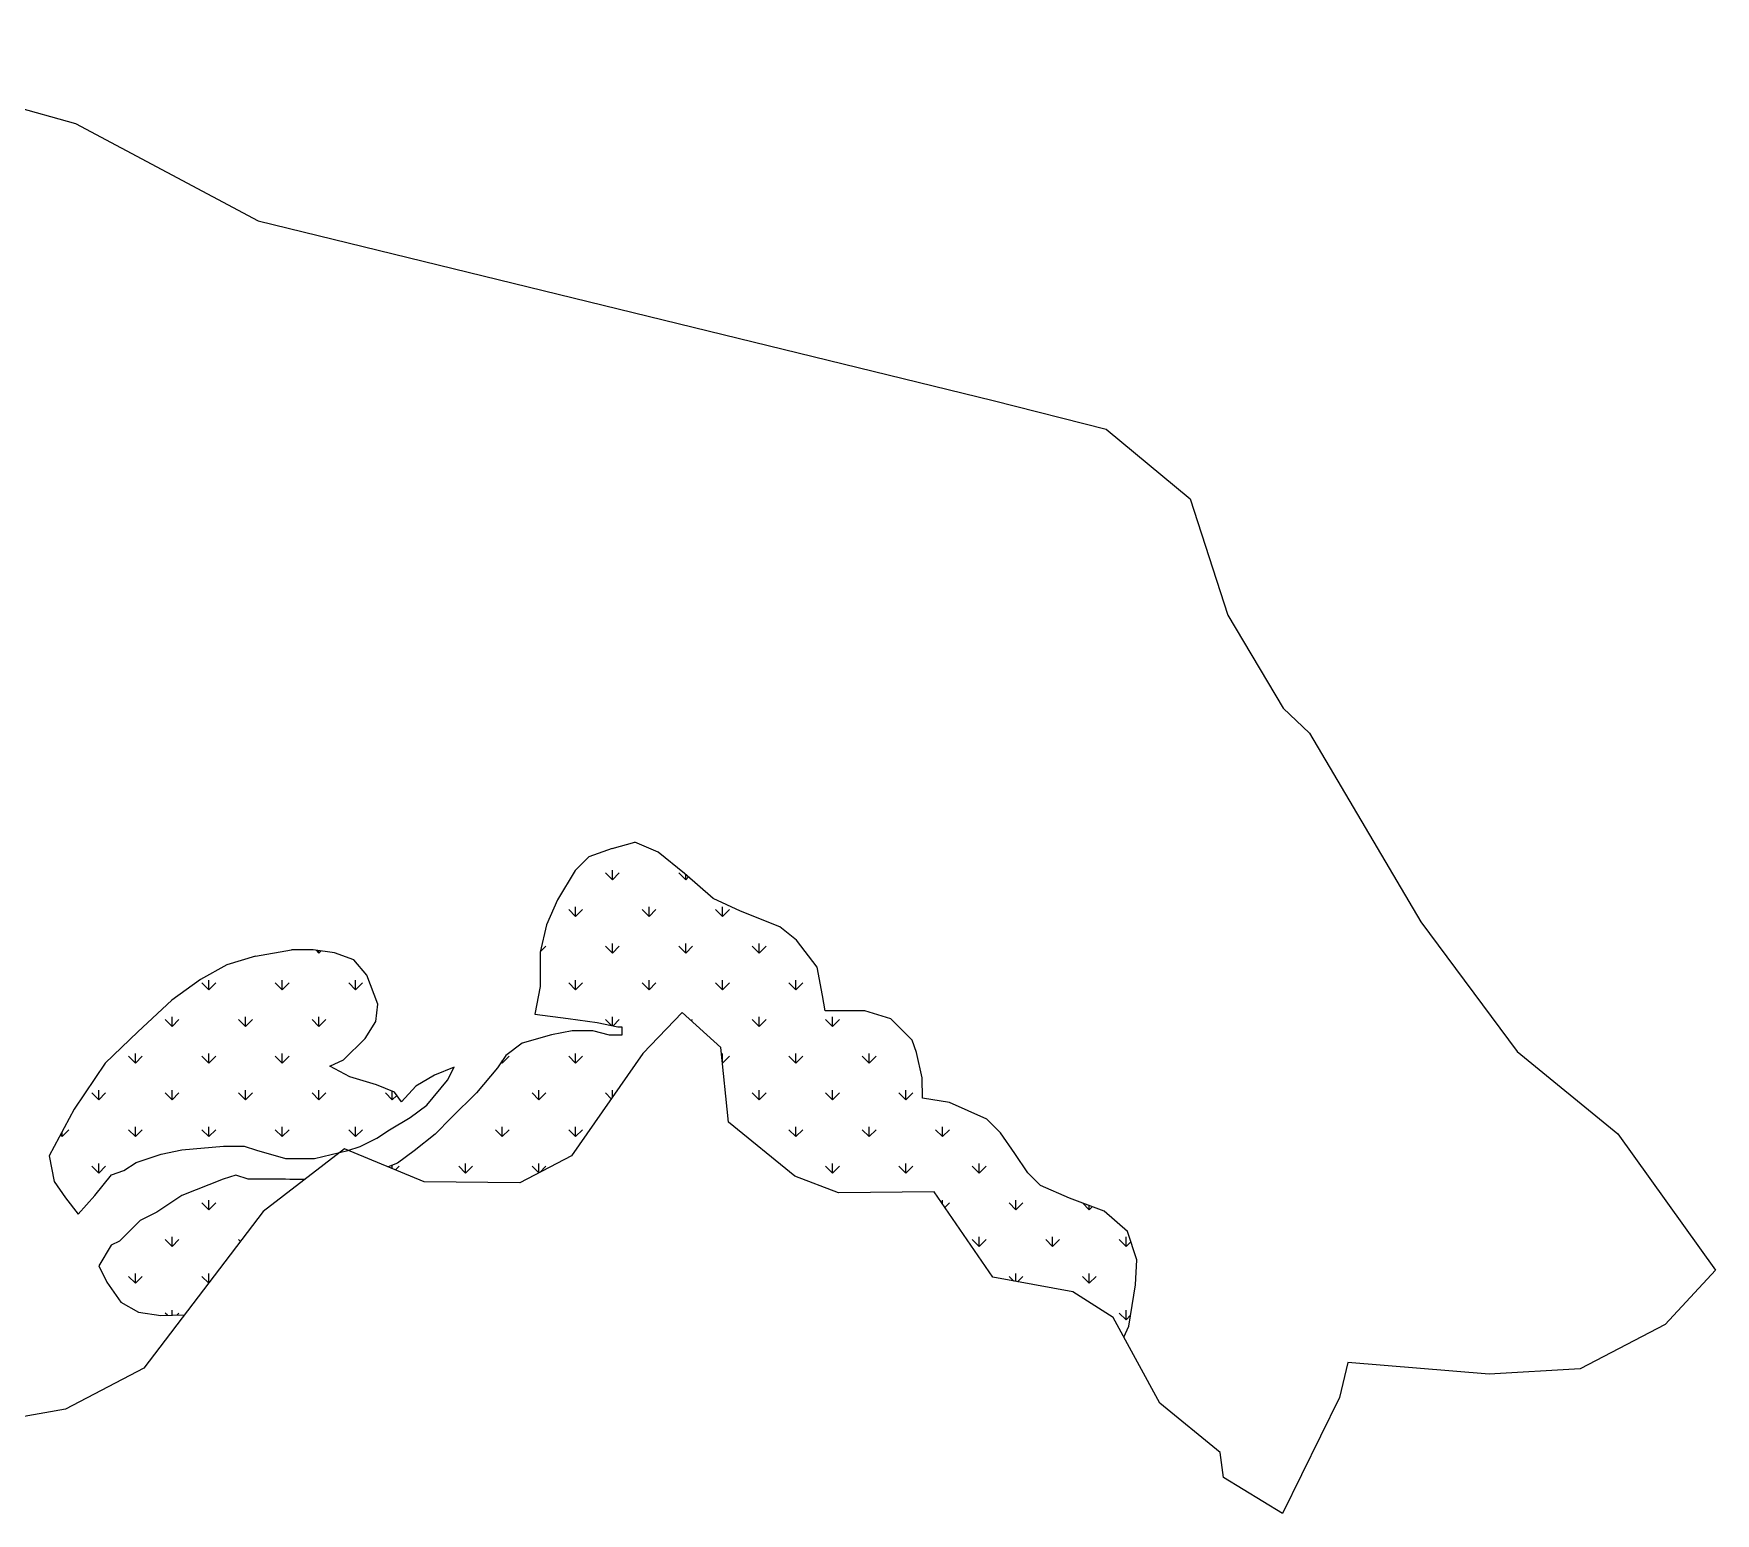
# Model space of a CAD drawing. Header units: metres. Extents: x 338605 to 342042, y 1767255 to 1770488.
# Drawn here: x 340396 to 342042, y 1768131 to 1769580 of the extents above; entities that cross this region are included whole.
import ezdxf

# ---------------------------------------------------------------- set-up
doc = ezdxf.new("R2010")
doc.units = ezdxf.units.M
doc.layers.add('MANGROOVES', color=112, linetype='Continuous')

msp = doc.modelspace()

# ---------------------------------------------------------------- linework, layer by layer
at = {"color": 3}
msp.add_lwpolyline([(340121.5, 1769579.9), (340436.6, 1769492), (340615.4, 1769396.7), (341335.2, 1769220.7), (341445.9, 1769192.4), (341528.2, 1769124.3), (341565, 1769010.4), (341619.1, 1768919.4), (341645, 1768894.8), (341754, 1768710.2), (341848.1, 1768583), (341946.9, 1768502.4), (342042.3, 1768368.8), (341993.2, 1768315.8), (341910, 1768272.3), (341820.8, 1768267.2), (341682.4, 1768278.6), (341674.2, 1768244.2), (341618.6, 1768130.7), (341560.6, 1768166), (341557.5, 1768190.2), (341498.5, 1768238.6), (341452.7, 1768322.4), (341413.1, 1768347.7), (341334.9, 1768361.9), (341277.4, 1768445.6), (341183.9, 1768444.5), (341141, 1768460.8), (341076.2, 1768514), (341068.5, 1768587.1), (341030.6, 1768621.3), (340992.2, 1768581), (340922.3, 1768480.9), (340871.8, 1768454.4), (340778.1, 1768455.5), (340700.2, 1768487.7), (340620.5, 1768426.4), (340503.7, 1768272.9), (340426.9, 1768232.7), (340314.4, 1768212.8)], dxfattribs=at)
at = {"layer": 'MANGROOVES', "linetype": 'Continuous'}
for p, q in [((340962.4, 1768751.2), (340962.4, 1768760.8)), ((340962.4, 1768751.2), (340955.6, 1768758)), ((340962.4, 1768751.2), (340969.1, 1768758)), ((341034.2, 1768751.2), (341027.5, 1768758)), ((341034.2, 1768751.2), (341034.2, 1768756.3)), ((341034.2, 1768751.2), (341036.9, 1768754)), ((340926.4, 1768715.3), (340919.7, 1768722.1)), ((340926.4, 1768715.3), (340926.4, 1768724.8)), ((340926.4, 1768715.3), (340933.2, 1768722.1)), ((340998.3, 1768715.3), (340991.6, 1768722.1)), ((340998.3, 1768715.3), (340998.3, 1768724.8)), ((340998.3, 1768715.3), (341005, 1768722.1)), ((341070.1, 1768715.3), (341063.4, 1768722.1)), ((341070.1, 1768715.3), (341070.1, 1768724.8)), ((341070.1, 1768715.3), (341076.9, 1768722.1)), ((340675, 1768679.4), (340672.2, 1768682.2)), ((340675, 1768679.4), (340675, 1768681.8)), ((340675, 1768679.4), (340677.1, 1768681.6)), ((340891.8, 1768680.7), (340897.3, 1768686.1)), ((340962.4, 1768679.4), (340955.6, 1768686.1)), ((340962.4, 1768679.4), (340962.4, 1768688.9)), ((340962.4, 1768679.4), (340969.1, 1768686.1)), ((341034.2, 1768679.4), (341027.5, 1768686.1)), ((341034.2, 1768679.4), (341034.2, 1768688.9)), ((341034.2, 1768679.4), (341040.9, 1768686.1)), ((341106, 1768679.4), (341099.3, 1768686.1)), ((341106, 1768679.4), (341106, 1768688.9)), ((341106, 1768679.4), (341112.8, 1768686.1)), ((340567.2, 1768643.5), (340560.5, 1768650.2)), ((340567.2, 1768643.5), (340567.2, 1768653)), ((340567.2, 1768643.5), (340574, 1768650.2)), ((340639.1, 1768643.5), (340632.3, 1768650.2)), ((340639.1, 1768643.5), (340639.1, 1768653)), ((340639.1, 1768643.5), (340645.8, 1768650.2)), ((340710.9, 1768643.5), (340704.2, 1768650.2)), ((340710.9, 1768643.5), (340710.9, 1768653)), ((340710.9, 1768643.5), (340717.7, 1768650.2)), ((340926.4, 1768643.5), (340919.7, 1768650.2)), ((340926.4, 1768643.5), (340926.4, 1768653)), ((340926.4, 1768643.5), (340933.2, 1768650.2)), ((340998.3, 1768643.5), (340991.6, 1768650.2)), ((340998.3, 1768643.5), (340998.3, 1768653)), ((340998.3, 1768643.5), (341005, 1768650.2)), ((341070.1, 1768643.5), (341063.4, 1768650.2)), ((341070.1, 1768643.5), (341070.1, 1768653)), ((341070.1, 1768643.5), (341076.9, 1768650.2)), ((341142, 1768643.5), (341135.2, 1768650.2)), ((341142, 1768643.5), (341142, 1768653)), ((341142, 1768643.5), (341148.7, 1768650.2)), ((340531.3, 1768607.6), (340524.6, 1768614.3)), ((340531.3, 1768607.6), (340531.3, 1768617.1)), ((340531.3, 1768607.6), (340538, 1768614.3)), ((340603.2, 1768607.6), (340596.4, 1768614.3)), ((340603.2, 1768607.6), (340603.2, 1768617.1)), ((340603.2, 1768607.6), (340609.9, 1768614.3)), ((340675, 1768607.6), (340668.3, 1768614.3)), ((340675, 1768607.6), (340675, 1768617.1)), ((340675, 1768607.6), (340681.7, 1768614.3)), ((340961.4, 1768608.5), (340955.6, 1768614.3)), ((340962.4, 1768608.3), (340962.4, 1768617.1)), ((340963, 1768608.2), (340969.1, 1768614.3)), ((341039.7, 1768613.1), (341040.9, 1768614.3)), ((341106, 1768607.6), (341099.3, 1768614.3)), ((341106, 1768607.6), (341106, 1768617.1)), ((341106, 1768607.6), (341112.8, 1768614.3)), ((341177.9, 1768607.6), (341171.2, 1768614.3)), ((341177.9, 1768607.6), (341177.9, 1768617.1)), ((341177.9, 1768607.6), (341184.6, 1768614.3)), ((340495.4, 1768571.6), (340488.7, 1768578.4)), ((340495.4, 1768571.6), (340495.4, 1768581.2)), ((340495.4, 1768571.6), (340502.1, 1768578.4)), ((340567.2, 1768571.6), (340560.5, 1768578.4)), ((340567.2, 1768571.6), (340567.2, 1768581.2)), ((340567.2, 1768571.6), (340574, 1768578.4)), ((340639.1, 1768571.6), (340632.3, 1768578.4)), ((340639.1, 1768571.6), (340639.1, 1768581.2)), ((340639.1, 1768571.6), (340645.8, 1768578.4)), ((340854.6, 1768571.6), (340861.3, 1768578.4)), ((340926.4, 1768571.6), (340919.7, 1768578.4)), ((340926.4, 1768571.6), (340926.4, 1768581.2)), ((340926.4, 1768571.6), (340933.2, 1768578.4)), ((341070.1, 1768571.6), (341070.1, 1768581.2)), ((341070.1, 1768571.6), (341076.9, 1768578.4)), ((341142, 1768571.6), (341135.2, 1768578.4)), ((341142, 1768571.6), (341142, 1768581.2)), ((341142, 1768571.6), (341148.7, 1768578.4)), ((341213.8, 1768571.6), (341207.1, 1768578.4)), ((341213.8, 1768571.6), (341213.8, 1768581.2)), ((341213.8, 1768571.6), (341220.5, 1768578.4)), ((340854.6, 1768571.6), (340853.6, 1768572.6)), ((340854.6, 1768571.6), (340854.6, 1768574.1)), ((341070.1, 1768571.6), (341070.1, 1768571.6)), ((340459.5, 1768535.7), (340452.7, 1768542.5)), ((340459.5, 1768535.7), (340459.5, 1768545.2)), ((340459.5, 1768535.7), (340466.2, 1768542.5)), ((340531.3, 1768535.7), (340524.6, 1768542.5)), ((340531.3, 1768535.7), (340531.3, 1768545.2)), ((340531.3, 1768535.7), (340538, 1768542.5)), ((340603.2, 1768535.7), (340596.4, 1768542.5)), ((340603.2, 1768535.7), (340603.2, 1768545.2)), ((340603.2, 1768535.7), (340609.9, 1768542.5)), ((340675, 1768535.7), (340668.3, 1768542.5)), ((340675, 1768535.7), (340675, 1768545.2)), ((340675, 1768535.7), (340681.7, 1768542.5)), ((340746.8, 1768535.7), (340740.1, 1768542.5)), ((340746.8, 1768535.7), (340746.8, 1768544.1)), ((340746.8, 1768535.7), (340751.2, 1768540.1)), ((340890.5, 1768535.7), (340883.8, 1768542.5)), ((340890.5, 1768535.7), (340890.5, 1768545.2)), ((340890.5, 1768535.7), (340897.3, 1768542.5)), ((340961.3, 1768536.8), (340955.6, 1768542.5)), ((340962.4, 1768538.3), (340962.4, 1768545.2)), ((341106, 1768535.7), (341099.3, 1768542.5)), ((341106, 1768535.7), (341106, 1768545.2)), ((341106, 1768535.7), (341112.8, 1768542.5)), ((341177.9, 1768535.7), (341171.2, 1768542.5)), ((341177.9, 1768535.7), (341177.9, 1768545.2)), ((341177.9, 1768535.7), (341184.6, 1768542.5)), ((341249.7, 1768535.7), (341243, 1768542.5)), ((341249.7, 1768535.7), (341249.7, 1768545.2)), ((341249.7, 1768535.7), (341256.5, 1768542.5)), ((340423.5, 1768499.8), (340422, 1768501.4)), ((340423.5, 1768499.8), (340430.3, 1768506.5)), ((340423.5, 1768499.8), (340423.5, 1768504.4)), ((340495.4, 1768499.8), (340488.7, 1768506.5)), ((340495.4, 1768499.8), (340495.4, 1768509.3)), ((340495.4, 1768499.8), (340502.1, 1768506.5)), ((340567.2, 1768499.8), (340560.5, 1768506.5)), ((340567.2, 1768499.8), (340567.2, 1768509.3)), ((340567.2, 1768499.8), (340574, 1768506.5)), ((340639.1, 1768499.8), (340632.3, 1768506.5)), ((340639.1, 1768499.8), (340639.1, 1768509.3)), ((340639.1, 1768499.8), (340645.8, 1768506.5)), ((340710.9, 1768499.8), (340704.2, 1768506.5)), ((340710.9, 1768499.8), (340710.9, 1768509.3)), ((340710.9, 1768499.8), (340717.7, 1768506.5)), ((340854.6, 1768499.8), (340847.9, 1768506.5)), ((340854.6, 1768499.8), (340854.6, 1768509.3)), ((340854.6, 1768499.8), (340861.3, 1768506.5)), ((340926.4, 1768499.8), (340919.7, 1768506.5)), ((340926.4, 1768499.8), (340926.4, 1768509.3)), ((340926.4, 1768499.8), (340933.2, 1768506.5)), ((341142, 1768499.8), (341135.2, 1768506.5)), ((341142, 1768499.8), (341142, 1768509.3)), ((341142, 1768499.8), (341148.7, 1768506.5)), ((341213.8, 1768499.8), (341207.1, 1768506.5)), ((341213.8, 1768499.8), (341213.8, 1768509.3)), ((341213.8, 1768499.8), (341220.5, 1768506.5)), ((341285.7, 1768499.8), (341278.9, 1768506.5)), ((341285.7, 1768499.8), (341285.7, 1768509.3)), ((341285.7, 1768499.8), (341292.4, 1768506.5)), ((340459.5, 1768463.9), (340452.7, 1768470.6)), ((340459.5, 1768463.9), (340459.5, 1768473.4)), ((340459.5, 1768463.9), (340466.2, 1768470.6)), ((340746.8, 1768468.4), (340746.8, 1768471.7)), ((340750.1, 1768467.1), (340753.6, 1768470.6)), ((340818.7, 1768463.9), (340811.9, 1768470.6)), ((340818.7, 1768463.9), (340818.7, 1768473.4)), ((340818.7, 1768463.9), (340825.4, 1768470.6)), ((340890.3, 1768464.1), (340883.8, 1768470.6)), ((340890.5, 1768464.2), (340890.5, 1768473.4)), ((340891.3, 1768464.6), (340897.3, 1768470.6)), ((341177.9, 1768463.9), (341171.2, 1768470.6)), ((341177.9, 1768463.9), (341177.9, 1768473.4)), ((341177.9, 1768463.9), (341184.6, 1768470.6)), ((341249.7, 1768463.9), (341243, 1768470.6)), ((341249.7, 1768463.9), (341249.7, 1768473.4)), ((341249.7, 1768463.9), (341256.5, 1768470.6)), ((341321.6, 1768463.9), (341314.8, 1768470.6)), ((341321.6, 1768463.9), (341321.6, 1768473.4)), ((341321.6, 1768463.9), (341328.3, 1768470.6)), ((340567.2, 1768428), (340560.5, 1768434.7)), ((340567.2, 1768428), (340567.2, 1768437.5)), ((340567.2, 1768428), (340574, 1768434.7)), ((341285.7, 1768433.6), (341285.7, 1768437.5)), ((341287.9, 1768430.2), (341292.4, 1768434.7)), ((341357.5, 1768428), (341350.8, 1768434.7)), ((341357.5, 1768428), (341357.5, 1768437.5)), ((341357.5, 1768428), (341364.2, 1768434.7)), ((341429.3, 1768428), (341422.6, 1768434.7)), ((341429.3, 1768428), (341429.3, 1768432.2)), ((341429.3, 1768428), (341432.4, 1768431.1)), ((340531.3, 1768392), (340524.6, 1768398.8)), ((340531.3, 1768392), (340531.3, 1768401.6)), ((340531.3, 1768392), (340538, 1768398.8)), ((340598.1, 1768397.1), (340596.4, 1768398.8)), ((341321.6, 1768392), (341314.8, 1768398.8)), ((341321.6, 1768392), (341321.6, 1768401.6)), ((341321.6, 1768392), (341328.3, 1768398.8)), ((341393.4, 1768392), (341386.7, 1768398.8)), ((341393.4, 1768392), (341393.4, 1768401.6)), ((341393.4, 1768392), (341400.2, 1768398.8)), ((341465.3, 1768392), (341458.5, 1768398.8)), ((341465.3, 1768392), (341465.3, 1768401.6)), ((341465.3, 1768392), (341470, 1768396.8)), ((340495.4, 1768356.1), (340495.4, 1768365.6)), ((340567.2, 1768356.4), (340567.2, 1768365.6)), ((341357.5, 1768357.8), (341357.5, 1768365.6)), ((341429.3, 1768356.1), (341429.3, 1768365.6)), ((340495.4, 1768356.1), (340488.7, 1768362.8)), ((340495.4, 1768356.1), (340502.1, 1768362.8)), ((340567.1, 1768356.3), (340560.5, 1768362.8)), ((341355.4, 1768358.2), (341350.8, 1768362.8)), ((341358.9, 1768357.5), (341364.2, 1768362.8)), ((341429.3, 1768356.1), (341422.6, 1768362.8)), ((341429.3, 1768356.1), (341436.1, 1768362.8)), ((340526.8, 1768324.7), (340524.6, 1768326.9)), ((340531.3, 1768324.8), (340531.3, 1768329.7)), ((340536.1, 1768325), (340538, 1768326.9)), ((341465.3, 1768320.2), (341458.5, 1768326.9)), ((341465.3, 1768320.2), (341465.3, 1768329.7)), ((341465.3, 1768320.2), (341469.8, 1768324.7))]:
    msp.add_line(p, q, dxfattribs=at)
at = {"layer": 'MANGROOVES', "flags": 128}
for points in [[(340962.1, 1768781.9), (340939.3, 1768773.6), (340925.8, 1768760.3), (340908.5, 1768731.7), (340897.8, 1768707.2), (340891.8, 1768680.4), (340891.7, 1768646.6), (340886.5, 1768619.6), (340919, 1768615.5), (340947.4, 1768611.3), (340967.7, 1768607.2), (340971.7, 1768607.2), (340971.7, 1768599.1), (340967.7, 1768599.1), (340959.5, 1768599.1), (340943.3, 1768603.2), (340923, 1768603.3), (340902.7, 1768599.3), (340874.2, 1768591.2), (340857.9, 1768579.1), (340849.8, 1768566.9), (340829.4, 1768542.6), (340805, 1768518.3), (340788.7, 1768502.1), (340768.3, 1768485.9), (340752.1, 1768473.8), (340742.8, 1768470.1)], [(341463.1, 1768303.4), (341468, 1768313.9), (341474.7, 1768354.7), (341476, 1768379.1), (341466.6, 1768406.8), (341444, 1768426.8), (341409.9, 1768439.4), (341381.5, 1768451.7), (341369.1, 1768464.2), (341356.3, 1768483.3), (341342.4, 1768503.3), (341328.9, 1768516.8), (341292.4, 1768533.2), (341266, 1768537.3), (341265.6, 1768557.3), (341260, 1768582), (341256, 1768594.2), (341235, 1768614.9), (341209.4, 1768622.8), (341191.1, 1768622.8), (341170.8, 1768622.9), (341168.2, 1768638), (341162.8, 1768665.6), (341142.6, 1768692), (341126.4, 1768705), (341087.8, 1768720.6), (341060.9, 1768733), (341033.1, 1768757.3), (341007.2, 1768778.2), (340984.4, 1768787.9)], [(340613, 1768676.4), (340584.9, 1768668), (340559.1, 1768653.7), (340530.9, 1768633.3), (340497.8, 1768602.4), (340465.9, 1768571.7), (340435.4, 1768526.5), (340410.9, 1768480.9), (340415.8, 1768455.9), (340427, 1768439.6), (340439.2, 1768423.9), (340455.5, 1768442.1), (340471.8, 1768462.4), (340484, 1768466.4), (340496.2, 1768474.5), (340520.6, 1768482.6), (340540.9, 1768486.6), (340581.5, 1768490.5), (340601.8, 1768490.5), (340614, 1768486.4), (340642.4, 1768478.2), (340658.7, 1768478.1), (340670.8, 1768478.1), (340703.4, 1768486.1), (340715.5, 1768490.1), (340731.8, 1768498.2), (340744, 1768506.3), (340764.4, 1768518.4), (340780.6, 1768530.6), (340801, 1768554.9), (340807.5, 1768567.8), (340788.2, 1768559.9), (340770, 1768549.1), (340755.9, 1768533.6), (340749, 1768543.2), (340731.4, 1768550.3), (340705.2, 1768558.1), (340685.7, 1768568.7), (340699, 1768575), (340720.4, 1768595.8), (340730.7, 1768612.5), (340732.8, 1768629.5), (340721.8, 1768657.9), (340709.2, 1768672.9), (340690.4, 1768679.7), (340669.4, 1768682.6), (340648.2, 1768682.7)], [(340661.3, 1768457.8), (340646.4, 1768457.8), (340642.4, 1768457.9), (340634.2, 1768457.9), (340605.8, 1768458), (340593.6, 1768462.1), (340581.4, 1768458), (340540.8, 1768441.9), (340516.4, 1768425.7), (340500.1, 1768417.6), (340479.7, 1768397.4), (340471.6, 1768393.4), (340459.4, 1768373.1), (340467.3, 1768357.2), (340481.1, 1768337.7), (340498.5, 1768327.7), (340520.2, 1768324.4), (340543.5, 1768325.2)]]:
    msp.add_lwpolyline(points, dxfattribs=at)
at = {"layer": 'MANGROOVES'}
for points in [[(340962.1, 1768781.9), (340984.4, 1768787.9)], [(340613, 1768676.4), (340648.2, 1768682.7)]]:
    msp.add_lwpolyline(points, dxfattribs=at)

doc.saveas('drawing.dxf')
